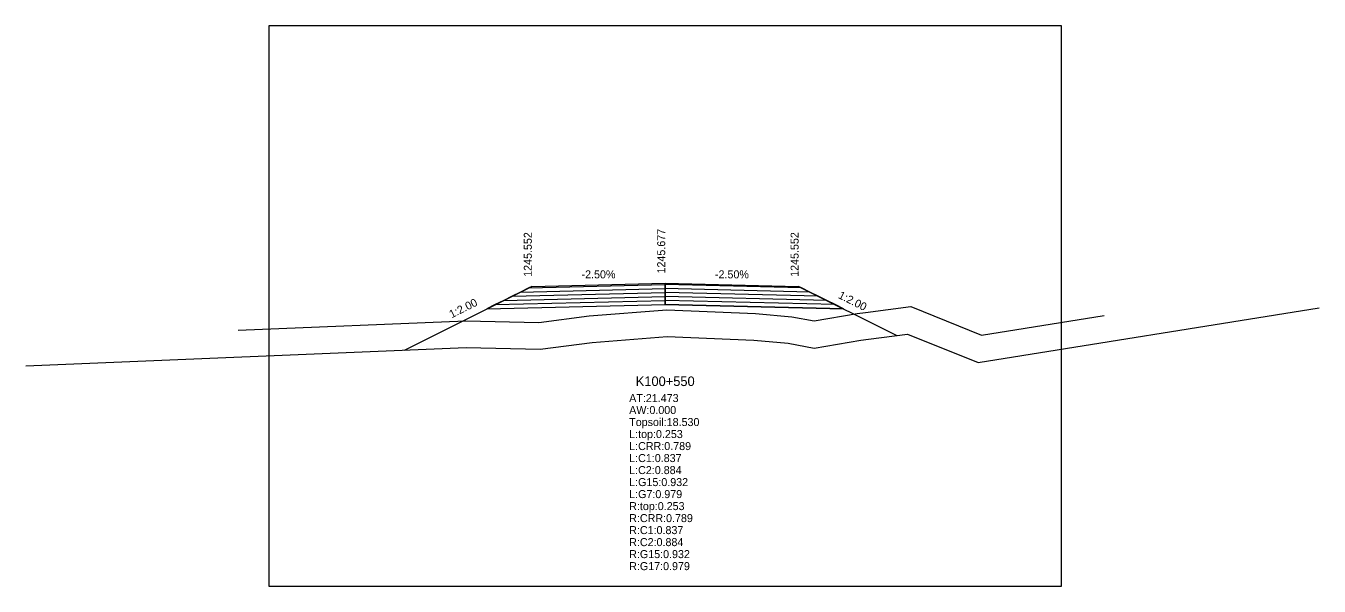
# Model space of a CAD drawing. Extents: x -14 to 272, y 1224 to 1256.
# Drawn here: x 105.21 to 153.67, y 1234.32 to 1255.32 of the extents above; entities that cross this region are included whole.
import ezdxf
from ezdxf.enums import TextEntityAlignment as Align

# ---------------------------------------------------------------- set-up
doc = ezdxf.new("R2010")
doc.units = 0

msp = doc.modelspace()

# ---------------------------------------------------------------- linework, layer by layer
at = {"layer": 'A4_BORDER', "color": 7}
msp.add_lwpolyline([(114.318, 1234.318), (144.018, 1234.318), (144.018, 1255.318), (114.318, 1255.318), (114.318, 1234.318)], dxfattribs=at)
at = {"layer": 'CLEAR_GROUND', "color": 8}
msp.add_lwpolyline([(105.208, 1242.578), (121.704, 1243.264), (124.486, 1243.203), (126.427, 1243.453), (129.247, 1243.672), (132.486, 1243.542), (133.781, 1243.422), (134.748, 1243.242), (136.498, 1243.543), (136.792, 1243.576), (138.247, 1243.768), (140.901, 1242.697), (153.674, 1244.746)], dxfattribs=at)
at = {"layer": 'DESIGN_ROAD_TRIMMED', "color": 1}
msp.add_lwpolyline([(119.4, 1243.168), (124.168, 1245.552), (124.168, 1245.552), (124.062, 1245.499), (124.062, 1245.499), (123.746, 1245.341), (123.746, 1245.341), (123.431, 1245.184), (123.431, 1245.184), (123.115, 1245.026), (123.115, 1245.026), (122.799, 1244.868), (122.799, 1244.868), (122.483, 1244.71), (129.168, 1244.877), (129.168, 1245.027), (129.168, 1245.027), (129.168, 1245.177), (129.168, 1245.177), (129.168, 1245.327), (129.168, 1245.327), (129.168, 1245.477), (129.168, 1245.477), (129.168, 1245.627), (129.168, 1245.627), (129.168, 1245.677), (129.168, 1245.677), (129.168, 1245.677), (129.168, 1245.677), (129.168, 1245.677), (129.168, 1245.627), (129.168, 1245.627), (129.168, 1245.477), (129.168, 1245.477), (129.168, 1245.327), (129.168, 1245.327), (129.168, 1245.177), (129.168, 1245.177), (129.168, 1245.027), (129.168, 1245.027), (129.168, 1244.877), (135.852, 1244.71), (135.536, 1244.868), (135.536, 1244.868), (135.22, 1245.026), (135.22, 1245.026), (134.904, 1245.184), (134.904, 1245.184), (134.589, 1245.341), (134.589, 1245.341), (134.273, 1245.499), (134.273, 1245.499), (134.168, 1245.552), (134.168, 1245.552), (137.843, 1243.714)], dxfattribs=at)
at = {"layer": 'FINISHED_ROAD', "color": 2}
msp.add_lwpolyline([(124.168, 1245.552), (124.168, 1245.552), (129.168, 1245.677), (134.168, 1245.552), (134.168, 1245.552)], dxfattribs=at)
at = {"layer": 'LAYER_0', "color": 4}
msp.add_lwpolyline([(124.168, 1245.552), (124.062, 1245.499), (129.168, 1245.627), (129.168, 1245.677)], dxfattribs=at)
at = {"layer": 'LAYER_1', "color": 4}
msp.add_lwpolyline([(124.062, 1245.499), (123.746, 1245.341), (129.168, 1245.477), (129.168, 1245.627)], dxfattribs=at)
at = {"layer": 'LAYER_10', "color": 6}
msp.add_lwpolyline([(135.22, 1245.026), (135.536, 1244.868), (129.168, 1245.027), (129.168, 1245.177)], dxfattribs=at)
at = {"layer": 'LAYER_11', "color": 6}
msp.add_lwpolyline([(135.536, 1244.868), (135.852, 1244.71), (129.168, 1244.877), (129.168, 1245.027)], dxfattribs=at)
at = {"layer": 'LAYER_2', "color": 4}
msp.add_lwpolyline([(123.746, 1245.341), (123.431, 1245.184), (129.168, 1245.327), (129.168, 1245.477)], dxfattribs=at)
at = {"layer": 'LAYER_3', "color": 4}
msp.add_lwpolyline([(123.431, 1245.184), (123.115, 1245.026), (129.168, 1245.177), (129.168, 1245.327)], dxfattribs=at)
at = {"layer": 'LAYER_4', "color": 4}
msp.add_lwpolyline([(123.115, 1245.026), (122.799, 1244.868), (129.168, 1245.027), (129.168, 1245.177)], dxfattribs=at)
at = {"layer": 'LAYER_5', "color": 4}
msp.add_lwpolyline([(122.799, 1244.868), (122.483, 1244.71), (129.168, 1244.877), (129.168, 1245.027)], dxfattribs=at)
at = {"layer": 'LAYER_6', "color": 6}
msp.add_lwpolyline([(134.168, 1245.552), (134.273, 1245.499), (129.168, 1245.627), (129.168, 1245.677)], dxfattribs=at)
at = {"layer": 'LAYER_7', "color": 6}
msp.add_lwpolyline([(134.273, 1245.499), (134.589, 1245.341), (129.168, 1245.477), (129.168, 1245.627)], dxfattribs=at)
at = {"layer": 'LAYER_8', "color": 6}
msp.add_lwpolyline([(134.589, 1245.341), (134.904, 1245.184), (129.168, 1245.327), (129.168, 1245.477)], dxfattribs=at)
at = {"layer": 'LAYER_9', "color": 6}
msp.add_lwpolyline([(134.904, 1245.184), (135.22, 1245.026), (129.168, 1245.177), (129.168, 1245.327)], dxfattribs=at)
at = {"layer": 'NATURAL_GROUND', "color": 3}
msp.add_lwpolyline([(113.16, 1243.909), (121.694, 1244.265), (124.433, 1244.205), (126.324, 1244.448), (129.229, 1244.673), (132.552, 1244.54), (133.919, 1244.414), (134.755, 1244.258), (136.358, 1244.534), (136.671, 1244.569), (138.377, 1244.794), (141.017, 1243.728), (145.617, 1244.466)], dxfattribs=at)
at = {"layer": 'STRUCTURE_LEFT', "color": 4}
msp.add_lwpolyline([(124.168, 1245.552), (124.062, 1245.499), (124.062, 1245.499), (123.746, 1245.341), (123.746, 1245.341), (123.431, 1245.184), (123.431, 1245.184), (123.115, 1245.026), (123.115, 1245.026), (122.799, 1244.868), (122.799, 1244.868), (122.483, 1244.71), (129.168, 1244.877), (129.168, 1245.027), (129.168, 1245.027), (129.168, 1245.177), (129.168, 1245.177), (129.168, 1245.327), (129.168, 1245.327), (129.168, 1245.477), (129.168, 1245.477), (129.168, 1245.627), (129.168, 1245.627), (129.168, 1245.677), (129.168, 1245.677)], dxfattribs=at)
at = {"layer": 'STRUCTURE_RIGHT', "color": 6}
msp.add_lwpolyline([(129.168, 1245.677), (129.168, 1245.677), (129.168, 1245.627), (129.168, 1245.627), (129.168, 1245.477), (129.168, 1245.477), (129.168, 1245.327), (129.168, 1245.327), (129.168, 1245.177), (129.168, 1245.177), (129.168, 1245.027), (129.168, 1245.027), (129.168, 1244.877), (135.852, 1244.71), (135.536, 1244.868), (135.536, 1244.868), (135.22, 1245.026), (135.22, 1245.026), (134.904, 1245.184), (134.904, 1245.184), (134.589, 1245.341), (134.589, 1245.341), (134.273, 1245.499), (134.273, 1245.499), (134.168, 1245.552)], dxfattribs=at)

# ---------------------------------------------------------------- texts
at = {"layer": 'INFO_TEXT'}
for s, p in [('AT:21.473', (127.818, 1241.218)), ('AW:0.000', (127.818, 1240.768)), ('Topsoil:18.530', (127.818, 1240.318)), ('L:top:0.253', (127.818, 1239.868)), ('L:CRR:0.789', (127.818, 1239.418)), ('L:C1:0.837', (127.818, 1238.968)), ('L:C2:0.884', (127.818, 1238.518)), ('L:G15:0.932', (127.818, 1238.068)), ('L:G7:0.979', (127.818, 1237.618)), ('R:top:0.253', (127.818, 1237.168)), ('R:CRR:0.789', (127.818, 1236.718)), ('R:C1:0.837', (127.818, 1236.268)), ('R:C2:0.884', (127.818, 1235.818)), ('R:G15:0.932', (127.818, 1235.368)), ('R:G17:0.979', (127.818, 1234.918))]:
    msp.add_text(s, height=0.3, dxfattribs=at).set_placement(p)
at = {"layer": 'LEFT_TEXT_H'}
msp.add_text('1245.552', height=0.3, rotation=90, dxfattribs=at).set_placement((124.168, 1245.912))
at = {"layer": 'POINT_TEXT_H'}
msp.add_text('1245.677', height=0.3, rotation=90, dxfattribs=at).set_placement((129.168, 1246.037))
at = {"layer": 'RIGHT_TEXT_H'}
msp.add_text('1245.552', height=0.3, rotation=90, dxfattribs=at).set_placement((134.168, 1245.912))
at = {"layer": 'SLOPE_TEXT'}
for p in [(126.668, 1245.854), (131.668, 1245.854)]:
    msp.add_text('-2.50%', height=0.3, dxfattribs=at).set_placement(p, align=Align.CENTER)
for rotation, p in [(26.565, (121.703, 1244.521)), (-26.565, (136.086, 1244.794))]:
    msp.add_text('1:2.00', height=0.3, rotation=rotation, dxfattribs=at).set_placement(p, align=Align.BOTTOM_CENTER)
at = {"layer": 'STATION_TITLE'}
msp.add_text('K100+550', height=0.36, dxfattribs=at).set_placement((129.168, 1241.818), align=Align.CENTER)

doc.saveas('drawing.dxf')
